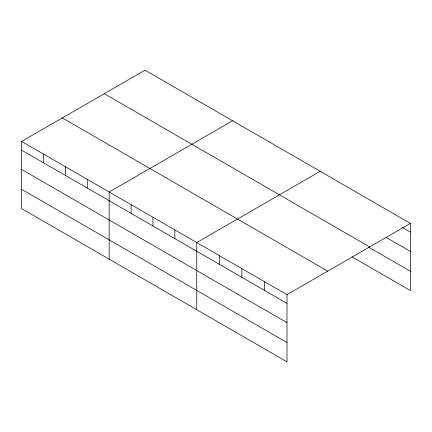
<?xml version="1.0" encoding="UTF-8"?>
<svg xmlns="http://www.w3.org/2000/svg" width="432" height="432" viewBox="0 0 432 432"><rect width="100%" height="100%" fill="white"/><g stroke="black" fill="none" stroke-linecap="round" stroke-linejoin="round"><path stroke-width="0.65" d="M21.6 141.437L286.988 294.656L286.988 361.816L21.6 208.597L21.6 141.437L145.012 70.184L410.4 223.403L410.4 290.563L351.983 256.835M232.589 120.749L109.177 191.997L109.177 259.157M320.166 171.31L196.754 242.563L196.754 309.722M286.988 294.656L410.4 223.403M402.3 227.437L410.4 232.108M386.105 237.373L410.4 251.402M104.285 93.695L369.673 246.92M368.755 247.228L410.4 271.274M62.327 117.925L327.715 271.145M21.6 150.142L286.988 303.361M21.6 169.43L286.988 322.65M21.6 189.308L286.988 342.527M264.433 281.632L264.433 290.336M241.871 268.607L241.871 277.312M219.316 255.587L219.316 264.292M174.863 229.921L174.863 238.626M152.966 217.28L152.966 225.985M131.074 204.638L131.074 213.343M87.286 179.356L87.286 188.06M65.389 166.72L65.389 175.424M43.497 154.078L43.497 162.783"/></g></svg>
